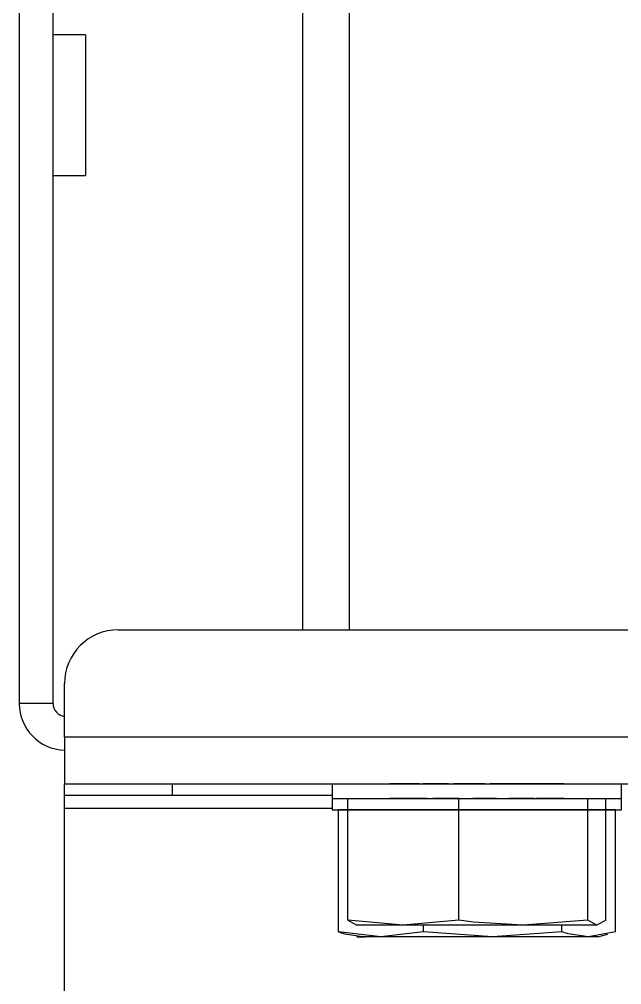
# Model space of a CAD drawing. Extents: x 8 to 102, y 11 to 162.
# Drawn here: x 8.256 to 9.655, y 125.521 to 127.766 of the extents above; entities that cross this region are included whole.
import ezdxf

# ---------------------------------------------------------------- set-up
doc = ezdxf.new("R2010")
doc.units = 0
doc.header["$MEASUREMENT"] = 0
doc.layers.add('TFR-TRI3', color=7, linetype='CONTINUOUS')

msp = doc.modelspace()

# ---------------------------------------------------------------- linework, layer by layer
at = {"layer": 'TFR-TRI3', "color": 30, "linetype": 'CONTINUOUS'}
for p, q in [((9.0221, 131.1944), (9.0221, 126.3464)), ((8.9136, 128.9879), (8.9136, 126.3464))]:
    msp.add_line(p, q, dxfattribs=at)
at = {"layer": 'TFR-TRI3', "color": 151, "linetype": 'CONTINUOUS'}
for p, q in [((8.2556, 128.9579), (8.2556, 126.1749)), ((8.3341, 126.1749), (8.3341, 128.9579)), ((8.4091, 127.7299), (8.3341, 127.7299)), ((8.4091, 127.7299), (8.4091, 127.708)), ((8.4091, 127.708), (8.4091, 127.6481)), ((8.4091, 127.6481), (8.4091, 127.5664)), ((8.4091, 127.5664), (8.4091, 127.4846)), ((8.4091, 127.4846), (8.4091, 127.4248)), ((8.4091, 127.4248), (8.4091, 127.4029)), ((8.3341, 127.4029), (8.4091, 127.4029)), ((8.3341, 126.1749), (8.2556, 126.1749))]:
    msp.add_line(p, q, dxfattribs=at)
at = {"layer": 'TFR-TRI3', "color": 11, "linetype": 'CONTINUOUS'}
for p, q in [((8.4856, 126.3464), (9.8296, 126.3464)), ((8.3606, 126.0964), (8.3606, 126.2214)), ((31.4006, 126.0964), (8.3606, 126.0964)), ((8.3606, 126.0964), (8.3606, 126.02)), ((8.3606, 126.02), (8.3606, 125.9884)), ((8.3606, 125.9884), (31.4006, 125.9884))]:
    msp.add_line(p, q, dxfattribs=at)
at = {"layer": 'TFR-TRI3', "color": 1, "linetype": 'CONTINUOUS'}
for p, q in [((8.3606, 125.9614), (8.3606, 125.9884)), ((8.6106, 125.9884), (8.6106, 125.9614)), ((8.3941, 125.9614), (8.3606, 125.9614)), ((8.3606, 125.9526), (8.3606, 125.9614)), ((8.4856, 125.9614), (8.3941, 125.9614)), ((8.6106, 125.9614), (8.4856, 125.9614)), ((8.9825, 125.9614), (8.6106, 125.9614)), ((8.3606, 125.9314), (8.3606, 125.9526)), ((8.3606, 125.9314), (8.9827, 125.9314)), ((8.3606, 120.3164), (8.3606, 125.9314))]:
    msp.add_line(p, q, dxfattribs=at)
at = {"layer": 'TFR-TRI3', "color": 2, "linetype": 'CONTINUOUS'}
for p, q in [((8.9824, 125.9884), (8.9824, 125.9544)), ((9.1166, 125.9884), (9.1179, 125.9884)), ((9.1178, 125.9884), (9.1166, 125.9884)), ((9.121, 125.9884), (9.1178, 125.9884)), ((9.1179, 125.9884), (9.1194, 125.9884)), ((9.1194, 125.9884), (9.1227, 125.9884)), ((9.1537, 125.9884), (9.121, 125.9884)), ((9.1227, 125.9884), (9.1556, 125.9884)), ((9.1324, 125.9884), (9.132, 125.9884)), ((9.132, 125.9884), (9.1342, 125.9884)), ((9.1485, 125.9884), (9.1324, 125.9884)), ((9.1342, 125.9884), (9.1618, 125.9884)), ((9.1401, 125.9884), (9.1382, 125.9884)), ((9.1382, 125.9884), (9.1389, 125.9884)), ((9.1389, 125.9884), (9.1572, 125.9884)), ((9.1664, 125.9884), (9.1401, 125.9884)), ((9.1512, 125.9884), (9.1485, 125.9884)), ((9.1548, 125.9884), (9.1512, 125.9884)), ((9.1537, 125.9884), (9.1568, 125.9884)), ((9.1852, 125.9884), (9.1548, 125.9884)), ((9.16, 125.9884), (9.1556, 125.9884)), ((9.1568, 125.9884), (9.1618, 125.9884)), ((9.1572, 125.9884), (9.1601, 125.9884)), ((9.1664, 125.9884), (9.16, 125.9884)), ((9.1601, 125.9884), (9.1637, 125.9884)), ((9.1637, 125.9884), (9.193, 125.9884)), ((9.1852, 125.9884), (9.1969, 125.9884)), ((9.2058, 125.9884), (9.193, 125.9884)), ((9.1969, 125.9884), (9.1947, 125.9884)), ((9.1947, 125.9884), (9.1951, 125.9884)), ((9.1951, 125.9884), (9.2101, 125.9884)), ((9.1969, 125.9884), (9.2101, 125.9884)), ((9.2259, 125.9884), (9.1969, 125.9884)), ((9.2199, 125.9884), (9.2058, 125.9884)), ((9.207, 125.9884), (9.2094, 125.9884)), ((9.2071, 125.9884), (9.207, 125.9884)), ((9.2199, 125.9884), (9.2071, 125.9884)), ((9.2094, 125.9884), (9.2397, 125.9884)), ((9.2294, 125.9884), (9.2259, 125.9884)), ((9.2325, 125.9884), (9.2294, 125.9884)), ((9.2524, 125.9884), (9.2325, 125.9884)), ((9.2397, 125.9884), (9.2433, 125.9884)), ((9.2433, 125.9884), (9.2462, 125.9884)), ((9.2462, 125.9884), (9.2641, 125.9884)), ((9.2524, 125.9884), (9.2696, 125.9884)), ((9.2817, 125.9884), (9.2641, 125.9884)), ((9.2696, 125.9884), (9.2875, 125.9884)), ((9.2998, 125.9884), (9.2817, 125.9884)), ((9.2891, 125.9884), (9.2875, 125.9884)), ((9.2906, 125.9884), (9.2891, 125.9884)), ((9.2939, 125.9884), (9.2906, 125.9884)), ((9.3282, 125.9884), (9.2939, 125.9884)), ((9.2998, 125.9884), (9.3039, 125.9884)), ((9.3039, 125.9884), (9.3057, 125.9884)), ((9.3057, 125.9884), (9.3091, 125.9884)), ((9.3091, 125.9884), (9.3434, 125.9884)), ((9.3316, 125.9884), (9.3282, 125.9884)), ((9.3333, 125.9884), (9.3316, 125.9884)), ((9.3374, 125.9884), (9.3333, 125.9884)), ((9.3374, 125.9884), (9.3555, 125.9884)), ((9.3434, 125.9884), (9.3467, 125.9884)), ((9.3467, 125.9884), (9.3482, 125.9884)), ((9.3482, 125.9884), (9.3498, 125.9884)), ((9.3676, 125.9884), (9.3498, 125.9884)), ((9.3555, 125.9884), (9.3732, 125.9884)), ((9.3848, 125.9884), (9.3676, 125.9884)), ((9.391, 125.9884), (9.3732, 125.9884)), ((9.3848, 125.9884), (9.4021, 125.9884)), ((9.394, 125.9884), (9.391, 125.9884)), ((9.3976, 125.9884), (9.394, 125.9884)), ((9.4304, 125.9884), (9.3976, 125.9884)), ((9.4021, 125.9884), (9.4052, 125.9884)), ((9.4052, 125.9884), (9.409, 125.9884)), ((9.409, 125.9884), (9.4404, 125.9884)), ((9.4174, 125.9884), (9.4315, 125.9884)), ((9.4174, 125.9884), (9.4325, 125.9884)), ((9.4403, 125.9884), (9.4271, 125.9884)), ((9.4422, 125.9884), (9.4271, 125.9884)), ((9.4329, 125.9884), (9.4304, 125.9884)), ((9.4315, 125.9884), (9.4442, 125.9884)), ((9.4325, 125.9884), (9.4329, 125.9884)), ((9.4521, 125.9884), (9.4403, 125.9884)), ((9.4404, 125.9884), (9.4426, 125.9884)), ((9.4426, 125.9884), (9.4422, 125.9884)), ((9.4736, 125.9884), (9.4442, 125.9884)), ((9.4521, 125.9884), (9.4824, 125.9884)), ((9.4709, 125.9884), (9.4971, 125.9884)), ((9.4709, 125.9884), (9.4772, 125.9884)), ((9.4772, 125.9884), (9.4736, 125.9884)), ((9.4805, 125.9884), (9.4754, 125.9884)), ((9.5031, 125.9884), (9.4754, 125.9884)), ((9.4772, 125.9884), (9.4817, 125.9884)), ((9.4801, 125.9884), (9.4772, 125.9884)), ((9.4983, 125.9884), (9.4801, 125.9884)), ((9.4836, 125.9884), (9.4805, 125.9884)), ((9.5146, 125.9884), (9.4817, 125.9884)), ((9.4824, 125.9884), (9.4861, 125.9884)), ((9.4836, 125.9884), (9.5163, 125.9884)), ((9.4861, 125.9884), (9.4888, 125.9884)), ((9.4888, 125.9884), (9.5048, 125.9884)), ((9.4971, 125.9884), (9.499, 125.9884)), ((9.499, 125.9884), (9.4983, 125.9884)), ((9.5052, 125.9884), (9.5031, 125.9884)), ((9.5048, 125.9884), (9.5052, 125.9884)), ((9.5179, 125.9884), (9.5146, 125.9884)), ((9.5163, 125.9884), (9.5194, 125.9884)), ((9.5193, 125.9884), (9.5179, 125.9884)), ((9.5206, 125.9884), (9.5193, 125.9884)), ((9.5194, 125.9884), (9.5206, 125.9884)), ((9.6549, 125.9544), (9.6549, 125.9884)), ((8.9824, 125.9544), (8.9824, 125.9274)), ((8.9824, 125.9544), (9.0027, 125.9544)), ((9.0027, 125.9544), (9.061, 125.9544)), ((9.061, 125.9544), (9.1505, 125.9544)), ((9.1164, 125.9544), (9.1174, 125.9544)), ((9.1196, 125.9544), (9.1164, 125.9544)), ((9.1174, 125.9544), (9.1205, 125.9544)), ((9.1212, 125.9544), (9.1196, 125.9544)), ((9.1205, 125.9544), (9.1529, 125.9544)), ((9.1246, 125.9544), (9.1212, 125.9544)), ((9.1575, 125.9544), (9.1246, 125.9544)), ((9.1304, 125.9544), (9.1282, 125.9544)), ((9.1282, 125.9544), (9.1284, 125.9544)), ((9.1284, 125.9544), (9.1427, 125.9544)), ((9.1591, 125.9544), (9.1304, 125.9544)), ((9.1427, 125.9544), (9.1453, 125.9544)), ((9.1443, 125.9544), (9.1434, 125.9544)), ((9.1434, 125.9544), (9.1451, 125.9544)), ((9.1658, 125.9544), (9.1443, 125.9544)), ((9.1451, 125.9544), (9.1703, 125.9544)), ((9.1453, 125.9544), (9.1489, 125.9544)), ((9.1489, 125.9544), (9.18, 125.9544)), ((9.1505, 125.9544), (9.2602, 125.9544)), ((9.155, 125.9544), (9.1529, 125.9544)), ((9.1591, 125.9544), (9.155, 125.9544)), ((9.1575, 125.9544), (9.163, 125.9544)), ((9.163, 125.9544), (9.1703, 125.9544)), ((9.169, 125.9544), (9.1658, 125.9544)), ((9.1727, 125.9544), (9.169, 125.9544)), ((9.1992, 125.9544), (9.1727, 125.9544)), ((9.1909, 125.9544), (9.18, 125.9544)), ((9.1861, 125.9544), (9.1881, 125.9544)), ((9.1867, 125.9544), (9.1861, 125.9544)), ((9.2034, 125.9544), (9.1867, 125.9544)), ((9.1881, 125.9544), (9.2161, 125.9544)), ((9.2034, 125.9544), (9.1909, 125.9544)), ((9.1992, 125.9544), (9.2126, 125.9544)), ((9.2126, 125.9544), (9.2274, 125.9544)), ((9.2161, 125.9544), (9.2196, 125.9544)), ((9.2163, 125.9544), (9.2274, 125.9544)), ((9.2164, 125.9544), (9.2163, 125.9544)), ((9.2189, 125.9544), (9.2164, 125.9544)), ((9.2501, 125.9544), (9.2189, 125.9544)), ((9.2196, 125.9544), (9.2228, 125.9544)), ((9.2228, 125.9544), (9.2442, 125.9544)), ((9.261, 125.9544), (9.2442, 125.9544)), ((9.2537, 125.9544), (9.2501, 125.9544)), ((9.2565, 125.9544), (9.2537, 125.9544)), ((9.2728, 125.9544), (9.2565, 125.9544)), ((9.2602, 125.9544), (9.377, 125.9544)), ((9.2785, 125.9544), (9.261, 125.9544)), ((9.2728, 125.9544), (9.2907, 125.9544)), ((9.2755, 125.9544), (9.2767, 125.9544)), ((9.2785, 125.9544), (9.2755, 125.9544)), ((9.2767, 125.9544), (9.28, 125.9544)), ((9.28, 125.9544), (9.317, 125.9544)), ((9.2907, 125.9544), (9.3089, 125.9544)), ((9.3148, 125.9544), (9.3089, 125.9544)), ((9.3167, 125.9544), (9.3148, 125.9544)), ((9.3202, 125.9544), (9.3167, 125.9544)), ((9.317, 125.9544), (9.3205, 125.9544)), ((9.3544, 125.9544), (9.3202, 125.9544)), ((9.3205, 125.9544), (9.3224, 125.9544)), ((9.3224, 125.9544), (9.3283, 125.9544)), ((9.3465, 125.9544), (9.3283, 125.9544)), ((9.3644, 125.9544), (9.3465, 125.9544)), ((9.3576, 125.9544), (9.3544, 125.9544)), ((9.3589, 125.9544), (9.3576, 125.9544)), ((9.3587, 125.9544), (9.3589, 125.9544)), ((9.3587, 125.9544), (9.3763, 125.9544)), ((9.3644, 125.9544), (9.3808, 125.9544)), ((9.3763, 125.9544), (9.3931, 125.9544)), ((9.377, 125.9544), (9.4868, 125.9544)), ((9.3808, 125.9544), (9.3836, 125.9544)), ((9.3836, 125.9544), (9.3872, 125.9544)), ((9.3872, 125.9544), (9.4184, 125.9544)), ((9.4144, 125.9544), (9.3931, 125.9544)), ((9.4246, 125.9544), (9.4099, 125.9544)), ((9.421, 125.9544), (9.4099, 125.9544)), ((9.4176, 125.9544), (9.4144, 125.9544)), ((9.4211, 125.9544), (9.4176, 125.9544)), ((9.4184, 125.9544), (9.4209, 125.9544)), ((9.4209, 125.9544), (9.421, 125.9544)), ((9.4491, 125.9544), (9.4211, 125.9544)), ((9.4381, 125.9544), (9.4246, 125.9544)), ((9.4339, 125.9544), (9.4505, 125.9544)), ((9.4339, 125.9544), (9.4464, 125.9544)), ((9.4381, 125.9544), (9.4665, 125.9544)), ((9.4464, 125.9544), (9.4573, 125.9544)), ((9.4511, 125.9544), (9.4491, 125.9544)), ((9.4505, 125.9544), (9.4511, 125.9544)), ((9.4883, 125.9544), (9.4573, 125.9544)), ((9.4665, 125.9544), (9.4701, 125.9544)), ((9.4921, 125.9544), (9.467, 125.9544)), ((9.4743, 125.9544), (9.467, 125.9544)), ((9.4701, 125.9544), (9.4731, 125.9544)), ((9.4731, 125.9544), (9.493, 125.9544)), ((9.4797, 125.9544), (9.4743, 125.9544)), ((9.4782, 125.9544), (9.5068, 125.9544)), ((9.4782, 125.9544), (9.4823, 125.9544)), ((9.4797, 125.9544), (9.5127, 125.9544)), ((9.4823, 125.9544), (9.4843, 125.9544)), ((9.5168, 125.9544), (9.4843, 125.9544)), ((9.4868, 125.9544), (9.5762, 125.9544)), ((9.492, 125.9544), (9.4883, 125.9544)), ((9.4946, 125.9544), (9.492, 125.9544)), ((9.4938, 125.9544), (9.4921, 125.9544)), ((9.493, 125.9544), (9.4938, 125.9544)), ((9.5089, 125.9544), (9.4946, 125.9544)), ((9.5068, 125.9544), (9.5091, 125.9544)), ((9.5091, 125.9544), (9.5089, 125.9544)), ((9.5127, 125.9544), (9.516, 125.9544)), ((9.516, 125.9544), (9.5177, 125.9544)), ((9.5199, 125.9544), (9.5168, 125.9544)), ((9.5177, 125.9544), (9.5208, 125.9544)), ((9.5208, 125.9544), (9.5199, 125.9544)), ((9.5762, 125.9544), (9.6346, 125.9544)), ((9.6346, 125.9544), (9.6549, 125.9544)), ((9.6549, 125.9274), (9.6549, 125.9544)), ((8.9824, 125.9274), (8.9916, 125.9274)), ((8.9916, 125.9274), (9.0189, 125.9274)), ((9.6184, 125.9274), (9.6456, 125.9274)), ((9.6456, 125.9274), (9.6549, 125.9274))]:
    msp.add_line(p, q, dxfattribs=at)
at = {"layer": 'TFR-TRI3', "color": 3, "linetype": 'CONTINUOUS'}
for p, q in [((9.0189, 125.671), (9.0189, 125.9544)), ((9.2764, 125.671), (9.2764, 125.9544)), ((9.5761, 125.671), (9.5761, 125.9544)), ((9.6184, 125.671), (9.6184, 125.9544)), ((8.9969, 125.644), (8.9969, 125.9274)), ((8.9969, 125.9274), (9.1212, 125.9274)), ((9.1943, 125.9274), (8.9969, 125.9274)), ((9.0238, 125.9274), (9.2886, 125.9274)), ((9.0539, 125.9274), (9.0238, 125.9274)), ((9.3487, 125.9274), (9.0539, 125.9274)), ((9.1212, 125.9274), (9.4429, 125.9274)), ((9.5161, 125.9274), (9.1943, 125.9274)), ((9.2886, 125.9274), (9.5834, 125.9274)), ((9.6135, 125.9274), (9.3487, 125.9274)), ((9.4429, 125.9274), (9.6403, 125.9274)), ((9.6403, 125.9274), (9.5161, 125.9274)), ((9.5834, 125.9274), (9.6135, 125.9274)), ((9.6403, 125.644), (9.6403, 125.9274)), ((9.1476, 125.6594), (9.0189, 125.671)), ((9.0189, 125.671), (9.04, 125.6594)), ((9.2764, 125.671), (9.1476, 125.6594)), ((9.3109, 125.6665), (9.2764, 125.671)), ((9.4262, 125.6594), (9.3109, 125.6665)), ((9.5761, 125.671), (9.4262, 125.6594)), ((9.5972, 125.6594), (9.5761, 125.671)), ((9.6184, 125.671), (9.5972, 125.6594)), ((8.9969, 125.644), (9.0112, 125.6395)), ((9.0956, 125.6324), (8.9969, 125.644)), ((9.059, 125.6594), (9.04, 125.6594)), ((9.1476, 125.6594), (9.059, 125.6594)), ((9.1943, 125.644), (9.0956, 125.6324)), ((9.282, 125.6594), (9.1476, 125.6594)), ((9.1943, 125.644), (9.1943, 125.6594)), ((9.3552, 125.6324), (9.1943, 125.644)), ((9.4262, 125.6594), (9.282, 125.6594)), ((9.5161, 125.644), (9.3552, 125.6324)), ((9.5416, 125.6594), (9.4262, 125.6594)), ((9.5161, 125.644), (9.5161, 125.6594)), ((9.5304, 125.6395), (9.5161, 125.644)), ((9.5972, 125.6594), (9.5416, 125.6594)), ((9.6403, 125.644), (9.5782, 125.6324)), ((9.0112, 125.6395), (9.0591, 125.6324)), ((9.04, 125.6324), (9.0591, 125.6324)), ((9.0956, 125.6324), (9.04, 125.6324)), ((9.211, 125.6324), (9.0956, 125.6324)), ((9.3552, 125.6324), (9.211, 125.6324)), ((9.4896, 125.6324), (9.3552, 125.6324)), ((9.5782, 125.6324), (9.4896, 125.6324)), ((9.5782, 125.6324), (9.5304, 125.6395)), ((9.5942, 125.6324), (9.5782, 125.6324)), ((9.5996, 125.6324), (9.5942, 125.6324)), ((9.5996, 125.6324), (9.6228, 125.6386))]:
    msp.add_line(p, q, dxfattribs=at)
at = {"layer": 'TFR-TRI3', "color": 11, "linetype": 'CONTINUOUS'}
msp.add_arc((8.4856, 126.2214), 0.125, 90, 180, dxfattribs=at)
at = {"layer": 'TFR-TRI3', "color": 151, "linetype": 'CONTINUOUS'}
for radius, end in [(0.1085, 268.1508), (0.03, 263.2992)]:
    msp.add_arc((8.3641, 126.1749), radius, 180, end, dxfattribs=at)

doc.saveas('drawing.dxf')
